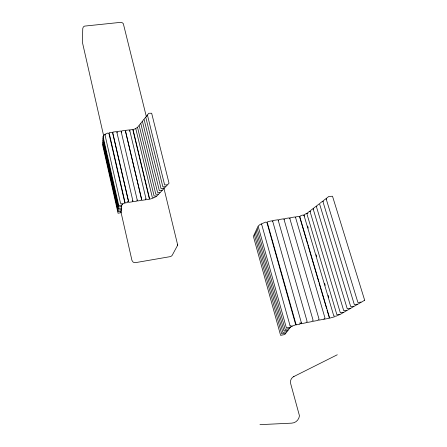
<?xml version="1.0" encoding="UTF-8"?>
<svg xmlns="http://www.w3.org/2000/svg" width="447" height="447" viewBox="0 0 447 447"><rect width="100%" height="100%" fill="white"/><g stroke="black" fill="none" stroke-linecap="round" stroke-linejoin="round"><path stroke-width="0.67" d="M121.372 209.85L121.249 211.146L118.192 211.722L102.793 143.694L102.883 142.207M121.506 208.296L121.4 209.582M121.791 205.145L121.679 206.453M361.02 302.317L358.086 304.105L354.315 304.541L322.795 201.156L325.477 199.01L326.718 198.915M289.215 328.774L288.276 330.048L283.979 330.936L256.176 230.373L256.986 228.657M353.823 306.463L350.945 308.212L347.202 308.653L316.269 206.162L318.94 204.05M357.382 304.401L354.477 306.167L350.716 306.608L319.493 203.67L322.147 201.541L323.382 201.446M285.734 333.266L284.778 334.54L280.604 335.373L253.382 236.318L254.164 234.658M286.879 331.786L285.912 333.071L281.716 333.909L254.304 234.357L255.097 232.68M288.041 330.288L287.063 331.59L282.884 332.49L255.231 232.373L256.036 230.68M343.369 312.509L340.586 314.207L336.876 314.654L306.787 213.482L309.341 211.437L310.559 211.342M346.816 310.514L344 312.229L340.284 312.676L309.916 211.068L312.492 209L313.716 208.905M350.303 308.497L347.459 310.229L343.726 310.671L313.073 208.626L315.683 206.542L316.906 206.447M301.412 322.896L272.547 220.757L267.759 221.567L267.39 222.969L296.16 324.84M158.383 194.395L156.964 195.937L154.109 196.082L137.536 127.373L138.883 125.668M163.624 188.857L162.188 190.428M165.396 186.986L163.948 188.567L161.076 188.746L144.051 119.204L145.437 117.455M167.223 185.103L165.764 186.695L162.853 186.835L145.75 117.131L147.147 115.365M160.104 192.629L158.702 194.11L155.824 194.261L139.146 125.356L140.503 123.64M161.853 190.768L160.428 192.277L157.551 192.422L140.771 123.316L142.14 121.59M120.919 211.844L131.954 260.422L133.217 262.205L135.391 262.663L170.832 256.528L172.123 255.433L177.576 245.347M177.649 244.911L163.809 187.712M177.526 245.643L177.694 244.643M339.927 314.476L335.909 316.247L333.808 315.99L303.854 214.856L306.698 213.336L307.938 213.348M128.591 201.373L112.633 132.223L109.113 132.709L125.126 202.96L127.892 202.525M153.271 198.082L149.801 199.172L149.454 198.166L133.038 129.546L135.614 128.702M122.651 204.028L121.696 205.106L118.729 205.441L103.061 136.408L104.207 134.787L105.542 134.81M137.168 199.977L136.687 201.144L133.055 201.642L116.717 131.597L113.152 132.016L112.733 133.379M132.776 200.602L132.29 201.815L128.686 202.357L112.89 134.055M121.338 132.234L121.774 130.876L125.322 130.457L141.57 199.261L141.04 200.48L137.447 200.971L121.025 131.027L117.466 131.446L117.053 132.765M156.623 196.199L154.181 197.697L152.276 197.233L135.754 128.501L137.553 127.283M301.468 322.851L299.842 324.047M292.232 326.092L290.36 327.254L286.365 327.908L258.115 226.165L260.344 224.221L261.691 224.159M127.166 201.396L127.859 201.396M129.457 131.2L130.127 129.887L132.787 129.513L149.203 198.15L149.332 199.206L145.739 199.787M272.452 221.494L273.279 220.455L278.056 219.756L307.15 321.555L305.754 322.829L300.982 323.768M278.252 220.539L279.096 219.499L283.851 218.801L313.118 320.382L311.704 321.656L306.832 322.533M284.035 219.583L284.89 218.544L289.628 217.851L319.069 319.214L317.627 320.488L312.777 321.365M289.796 218.633L290.662 217.594L295.383 216.901L324.991 318.046L323.533 319.326L318.689 320.192M121.523 208.039L121.338 205.369M295.266 217.65L296.082 216.851L299.658 216.27L329.394 317.269L328.836 318.325L323.958 319.281M299.635 323.019L300.501 322.941M257.947 226.607L257.131 228.344L285.136 329.422L289.399 328.573L290.366 327.249M293.657 376.631L337.278 354.767M122.573 204L124.881 202.994L109.046 133.971L107.861 133.027L104.872 134.346L120.606 203.525L122.534 204.011M103.067 136.799L102.972 138.324L118.544 207.011L121.629 206.48M103.006 138.615L102.911 140.129L118.416 208.581L121.489 208.051M102.944 140.419L102.855 141.917L118.293 210.14L121.355 209.609M102.821 143.979L102.732 145.459L118.069 213.253L121.126 212.66L120.925 210.034M299.769 324.092L296.171 324.84M334.44 316.828L329.473 318.214L327.064 310.157M143.783 119.528L142.409 121.243L159.294 190.573L162.177 190.433M259.964 424.65L291.69 423.147A9.61 8.761 61.4 0 0 299.468 415.799L290.729 383.861A6.711 6.107 57.1 0 1 293.97 376.497M290.053 325.924L292.176 326.126L295.718 324.835L267.071 223.014L266.015 222.014L261.501 223.791L290.12 325.93M304.653 216.041C303.781 214.068 299.172 215.482 299.803 217.538L307.452 243.526M307.659 226.087L308.251 228.082M316.152 254.74L316.744 256.74M324.639 283.392L325.232 285.393M328.199 295.389L328.791 297.384M307.843 244.855L318.627 281.504M319.024 282.839L326.673 308.827M146.337 116.606L123.322 23.652L121.919 22.506L120.673 22.35L84.533 26.11L83.332 26.965L82.768 28.446L82.393 42.258L103.743 136.246M147.421 115.013L164.636 184.946L167.541 184.807L169.022 183.203L151.662 113.236L148.79 113.27L147.421 115.013M364.657 300.216L361.684 302.021L357.902 302.457L326.081 198.613L328.796 196.445L332.507 196.233L364.657 300.216M145.951 198.591L145.437 199.803L141.855 200.34L125.618 131.664L126.071 130.306L129.613 129.887L145.951 198.591"/></g></svg>
